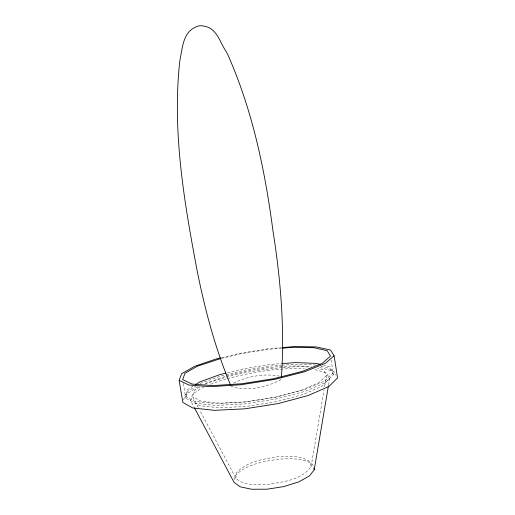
<?xml version="1.0" encoding="UTF-8"?>
<svg xmlns="http://www.w3.org/2000/svg" width="515" height="515" viewBox="0 0 515 515"><rect width="100%" height="100%" fill="white"/><g stroke="black" fill="none" stroke-linecap="round" stroke-linejoin="round"><path stroke-width="0.39" stroke-dasharray="2.58 1.93" d="M235.986 478.364L236.121 473.169C246.737 461.228 263.873 458.949 278.847 456.631C289.269 456.335 300.786 455.344 309.798 461.62L311.131 466.59C301.513 480.334 282.265 481.969 267.028 484.576C256.592 484.512 244.258 486.134 235.986 478.364L199.781 410.243M234.138 479.961L234.241 476.755C245.507 463.97 263.764 461.485 279.722 459.039C290.853 458.717 303.135 457.719 312.734 464.446L313.584 467.517M311.131 466.59L324.077 389.797M324.611 386.63L326.484 375.544L323.613 369.937L317.594 368.277M328.551 385.104L329.626 378.77L326.536 372.847L313.97 369.306M198.275 407.404L192.616 396.756L194.342 390.441L200.168 386.746M329.626 378.77L321.701 386.385L303.052 394.522L276.349 401.668L246.485 406.387L219.293 407.771L199.73 405.691L185.773 398.159L187.924 391.162L196.106 386.05M183.54 400.149L185.194 394.908L198.108 386.771M331.106 359.966L333.424 374.759L325.132 382.722L305.337 391.291L276.858 398.868L244.973 403.915L215.991 405.427L195.262 403.284M326.484 375.544L318.759 382.761L300.754 390.479L275.081 397.284L246.402 401.822L220.266 403.219L201.423 401.34L192.616 396.756M203.959 386.752L192.507 394.091L190.653 400.786L194.046 407.172M193.099 386.089L187.64 389.475L185.484 396.402L194.96 401.468L215.676 403.554L244.664 402.009L276.549 396.962L305.034 389.411L324.843 380.894L333.147 373.002L329.742 366.931L323.781 365.354M281.036 379.568C266.506 387.402 247.11 391.735 231.106 386.417M233.462 383.089C247.297 376.381 264.021 373.214 279.156 376.079M210.699 384.248L222.673 379.793L226.542 378.828M205.343 383.469L225.718 376.24M204.783 384.306C229.439 374.663 255.846 369.751 282.168 367.671M200.2 383.501L220.059 376.22L225.428 374.901M227.315 378.634C252.44 371.997 278.544 367.568 304.59 368.869M226.201 374.708L244.612 370.176L270.877 366.004L281.036 365.264M226.491 376.047C254.127 368.611 282.928 364.305 311.569 366.609M227.469 372.744L244.355 368.598L270.626 364.427L281.563 363.622M221.135 358.466L241.902 353.541L268.199 349.357L281.48 348.262M221.823 357.661L241.29 353.052L268.714 348.687L281.364 347.638M281.814 365.206L295.88 364.182L315.798 364.993M282.96 367.613L297.985 366.538L310.036 367.066M321.064 366.229L330.006 368.631L333.424 374.759M319.68 367.485L333.823 371.347L336.063 375.268M183.308 383.43L185.773 398.159"/><path stroke-width="0.77" d="M281.409 376.909C284.814 328.319 280.649 279.51 273.047 231.499C265.083 170.755 252.569 110.062 227.437 53.882L226.317 51.77C219.422 41.837 216.944 27.314 202.749 25.982C201.371 25.531 199.904 25.789 198.5 25.975C182.896 30.63 182.767 46.82 179.877 60.403C171.959 131.171 184.151 201.835 197.226 271.193C205.047 309.959 215.212 348.423 230.527 384.963M194.425 407.88L234.061 482.368L240.099 486.804L251.719 489.25L267.176 489.199L283.836 486.591L298.758 481.892L309.418 475.95L314.221 469.815L328.416 385.896M282.156 347.574L294.805 346.531L316.442 346.93L330.488 350.039L334.093 355.71L337.563 377.888L329.021 386.366L308.324 395.488L278.403 403.528L244.85 408.833L214.382 410.339L192.668 407.944L182.831 402.395L179.13 380.327L181.647 373.703L194.702 366.294L215.592 359.135L221.044 357.848M334.093 355.71L325.403 363.333L304.558 371.759L274.527 379.426L240.923 384.757L210.468 386.688L188.844 385.008L179.13 380.327M195.829 384.402L199.929 381.866L219.796 374.624L225.937 373.118M220.362 358.646L197.329 366.236L184.943 373.311L182.671 379.619L192.056 384.048L212.714 385.619L241.683 383.765L273.613 378.705L302.183 371.424L322.094 363.41L330.508 356.135L327.192 350.702L313.86 347.696L293.196 347.297L282.259 348.198M282.342 363.564L295.629 362.586L316.339 363.384L320.06 364.369M313.796 468.283L314.221 469.815"/></g></svg>
